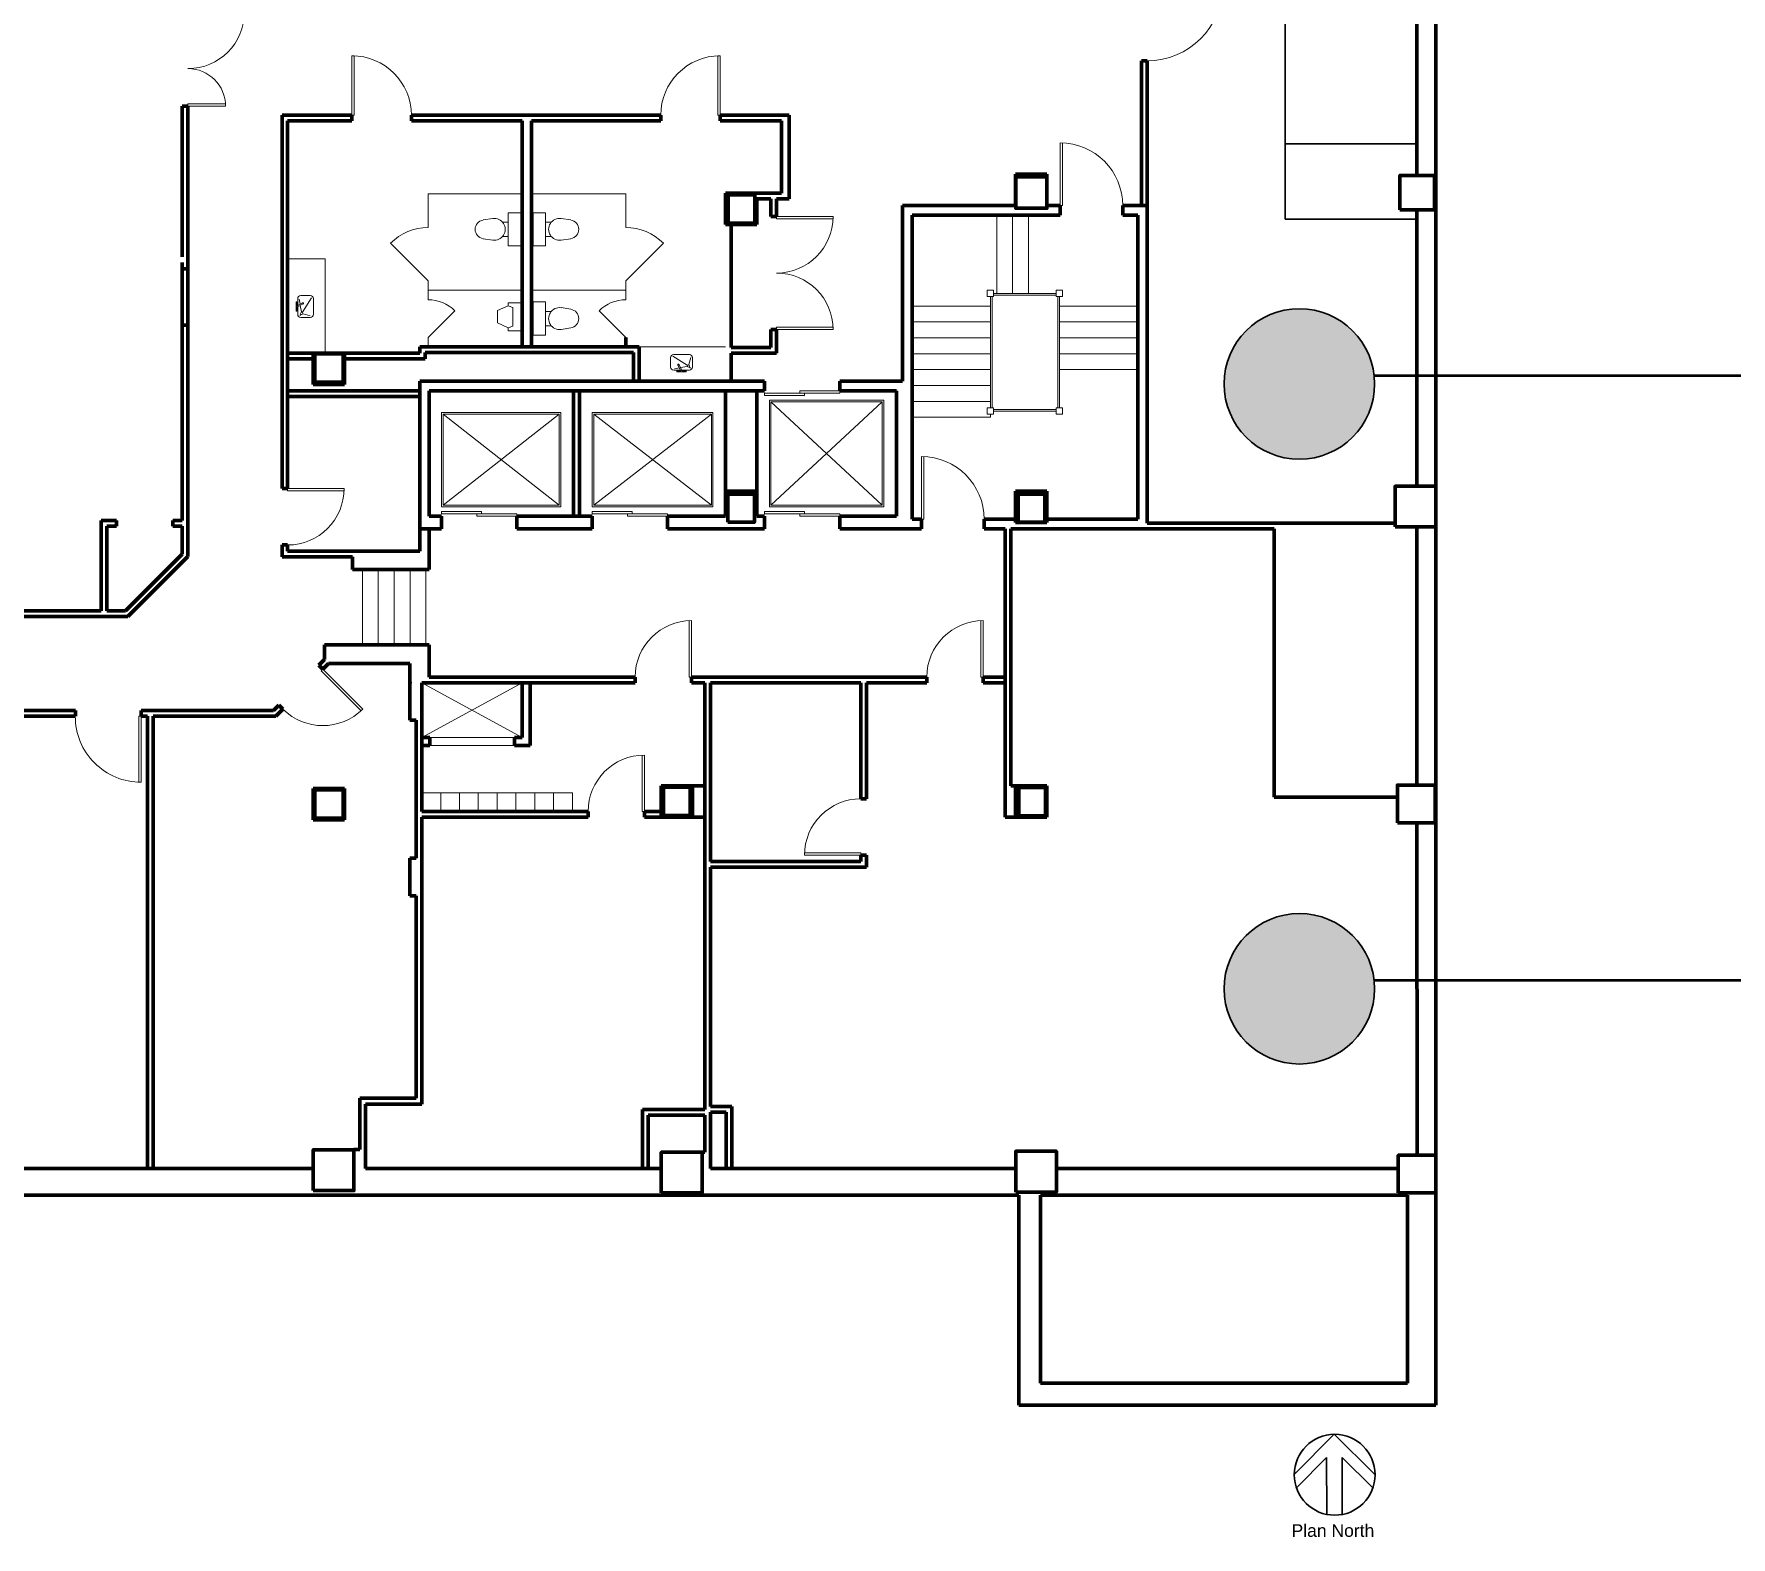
# Model space of a CAD drawing. Header units: inches. Extents: x -3764 to 49, y -1005 to 2265.
# Drawn here: x -1878 to -796, y 684 to 1643 of the extents above; entities that cross this region are included whole.
import ezdxf

# ---------------------------------------------------------------- set-up
doc = ezdxf.new("R2010")
doc.units = ezdxf.units.IN
doc.header["$MEASUREMENT"] = 0
for name, color, linetype, lineweight in [('A-ANNO-NOTE', 4, 'Continuous', 30), ('A-ANNO-TITLE', 4, 'Continuous', 30), ('A-COLS', 2, 'Continuous', 70), ('A-DOOR', 1, 'Continuous', 13), ('A-FLOR-EVTR', 2, 'Continuous', 13), ('A-FLOR-PFIX', 3, 'Continuous', 13), ('A-FLOR-STRS', 2, 'Continuous', 13), ('A-FLOR-WDWK', 7, 'Continuous', 13), ('A-WALL-FULL', 6, 'Continuous', 70), ('A-WALL-PRHT', 3, 'Continuous', 30)]:
    doc.layers.add(name, color=color, linetype=linetype, lineweight=lineweight)
doc.styles.add('ARIAL', font='arial.ttf')

# ---------------------------------------------------------------- blocks, each defined once
blk = doc.blocks.new('bk1-1st-200425$0$A$C7EEC72EF')
at = {"layer": 'A-FLOR-EVTR', "linetype": 'Continuous', "ltscale": 0.03175}
for p, q in [((-1.524, 0.047625), (-0.714375, 0.047625)), ((-1.524, 0), (-1.524, 0.047625)), ((-0.714375, 0), (-1.524, 0)), ((-0.809625, 0), (0, 0)), ((-0.809625, -0.047625), (-0.809625, 0)), ((-0.714375, 0.047625), (-0.714375, 0)), ((0, 0), (0, -0.047625)), ((0, -0.047625), (-0.809625, -0.047625))]:
    blk.add_line(p, q, dxfattribs=at)
blk = doc.blocks.new('A$C65DC22AF')
at = {"layer": 'A-DOOR', "linetype": 'Continuous', "ltscale": 0.03175}
for p, q in [((-0.047625, 0), (-0.047625, 1.143)), ((0, 0.1905), (0, 1.143)), ((0, 0), (-0.047625, 0)), ((0, 0.1905), (0, 0))]:
    blk.add_line(p, q, dxfattribs=at)
blk.add_arc((0, 0), 1.143, 90, 180, dxfattribs=at)
blk = doc.blocks.new('A$C3CF85C61')
at = {"layer": 'A-DOOR', "linetype": 'Continuous', "ltscale": 0.03175}
for p, q in [((-0.047625, 0), (-0.047625, 1.27)), ((0, 0), (0, 1.27)), ((0, 0), (-0.047625, 0))]:
    blk.add_line(p, q, dxfattribs=at)
at = {"layer": 'A-DOOR'}
blk.add_arc((0, 0), 1.27, 90, 180, dxfattribs=at)
blk = doc.blocks.new('A$C77836722')
at = {"layer": 'A-DOOR', "linetype": 'Continuous', "ltscale": 0.03175}
for p, q in [((0, 0.047625), (0.762, 0.047625)), ((0, 0), (0, 0.047625)), ((0.1905, 0), (0, 0)), ((0.1905, 0), (0.762, 0))]:
    blk.add_line(p, q, dxfattribs=at)
at = {"layer": 'A-DOOR'}
blk.add_arc((0, 0), 0.762, 0, 90, dxfattribs=at)
blk = doc.blocks.new('A$C6B8158C3')
at = {"layer": 'A-DOOR', "linetype": 'Continuous', "ltscale": 0.03175}
for p, q in [((-0.048, 0), (-0.048, 1.333)), ((0, 0.191), (0, 1.333)), ((0, 0), (-0.048, 0)), ((0, 0.191), (0, 0))]:
    blk.add_line(p, q, dxfattribs=at)
blk.add_arc((-0.008, 0.008), 1.326, 89.6559, 180.3441, dxfattribs=at)
blk = doc.blocks.new('WC3')
at = {"layer": 'A-FLOR-PFIX', "linetype": 'Continuous', "ltscale": 0.03175}
for p, q in [((-0.33528, 0), (0, 0)), ((-0.33528, -0.25146), (-0.33528, 0)), ((0, 0), (0.33528, 0)), ((0.33528, 0), (0.33528, -0.25146)), ((0.33528, -0.25146), (-0.33528, -0.25146)), ((-0.14478, -0.25146), (-0.14478, -0.36576)), ((0.14478, -0.25146), (0.14478, -0.36576)), ((-0.22098, -0.56388), (-0.1905, -0.762)), ((0.22098, -0.56388), (0.1905, -0.762))]:
    blk.add_line(p, q, dxfattribs=at)
for centre, radius, start, end in [((0, -0.5334), 0.22098, 352.146687, 187.853313), ((0, -0.73152), 0.1905, 189.090277, 350.909723)]:
    blk.add_arc(centre, radius, start, end, dxfattribs=at)
blk = doc.blocks.new('A$C21885E5C')
at = {"layer": 'A-FLOR-PFIX', "linetype": 'Continuous', "ltscale": 0.03175}
for p, q in [((0, -0.25146), (0, 0)), ((0, 0), (0.28956, 0)), ((0.27432, 0), (0.56388, 0)), ((0.56388, 0), (0.56388, -0.25146)), ((0.06096, -0.25146), (0, -0.25146)), ((0.09144, -0.16002), (0.06096, -0.25146)), ((0.06096, -0.25146), (0.1524, -0.47244)), ((0.47244, -0.16002), (0.09144, -0.16002)), ((0.40386, -0.47244), (0.50292, -0.25146)), ((0.50292, -0.25146), (0.47244, -0.16002)), ((0.56388, -0.25146), (0.50292, -0.25146)), ((0.1524, -0.47244), (0.40386, -0.47244))]:
    blk.add_line(p, q, dxfattribs=at)

msp = doc.modelspace()

# ---------------------------------------------------------------- hatches: boundary and pattern name
at = {"layer": 'A-ANNO-NOTE'}
h = msp.add_hatch(color=251, dxfattribs=at)
edge = h.paths.add_edge_path()
edge.add_arc((-1071, 1419.3), 48, 0, 360)
h = msp.add_hatch(color=251, dxfattribs=at)
edge = h.paths.add_edge_path()
edge.add_arc((-1071, 1033.6), 48, 0, 360)

# ---------------------------------------------------------------- linework, layer by layer
at = {"layer": 'A-ANNO-NOTE', "lineweight": 53}
for p, q in [((-713.1, 1424.5), (-1023.3, 1424.5)), ((-713.1, 1038.8), (-1023.3, 1038.8))]:
    msp.add_line(p, q, dxfattribs=at)
at = {"layer": 'A-ANNO-NOTE'}
for centre in [(-1071, 1419.3), (-1071, 1033.6)]:
    msp.add_circle(centre, 48, dxfattribs=at)
at = {"layer": 'A-ANNO-TITLE'}
for p, q in [((-1048.9, 749.5), (-1074.3, 723.8)), ((-1048.9, 749.5), (-1023.1, 724.1)), ((-1053.7, 734.7), (-1072.8, 715.3)), ((-1053.7, 734.7), (-1053.5, 698.8)), ((-1043.8, 734.7), (-1043.6, 698.8)), ((-1043.8, 734.7), (-1024.1, 715.3))]:
    msp.add_line(p, q, dxfattribs=at)
msp.add_circle((-1048.5, 723.7), 25.8, dxfattribs=at)
at = {"layer": 'A-COLS', "flags": 128}
for points in [[(-1232, 1551.3), (-1251.9, 1551.3), (-1251.9, 1531.3), (-1232, 1531.3), (-1232, 1551.3)], [(-1006.9, 1530.3), (-984.9, 1530.3), (-984.9, 1552.3), (-1006.9, 1552.3), (-1006.9, 1530.3)], [(-1435.3, 1521.8), (-1418.3, 1521.8), (-1418.3, 1539.8), (-1435.3, 1539.8), (-1435.3, 1521.8)], [(-1698.9, 1420.5), (-1680.9, 1420.5), (-1680.9, 1438.5), (-1698.9, 1438.5), (-1698.9, 1420.5)], [(-1010, 1328.1), (-984, 1328.1), (-984, 1354.1), (-1010, 1354.1), (-1010, 1328.1)], [(-1435.5, 1331.1), (-1418.5, 1331.1), (-1418.5, 1349.1), (-1435.5, 1349.1), (-1435.5, 1331.1)], [(-1250.3, 1331.1), (-1233.3, 1331.1), (-1233.3, 1349.1), (-1250.3, 1349.1), (-1250.3, 1331.1)], [(-1698.9, 1142.4), (-1680.9, 1142.4), (-1680.9, 1160.4), (-1698.9, 1160.4), (-1698.9, 1142.4)], [(-1698.9, 1142.4), (-1680.9, 1142.4), (-1680.9, 1160.4), (-1698.9, 1160.4), (-1698.9, 1142.4)], [(-1698.9, 1142.4), (-1680.9, 1142.4), (-1680.9, 1160.4), (-1698.9, 1160.4), (-1698.9, 1142.4)], [(-1476.5, 1144.1), (-1459.5, 1144.1), (-1459.5, 1162.1), (-1476.5, 1162.1), (-1476.5, 1144.1)], [(-1250, 1143.9), (-1233, 1143.9), (-1233, 1161.9), (-1250, 1161.9), (-1250, 1143.9)], [(-1008.5, 1139.5), (-984.5, 1139.5), (-984.5, 1163.5), (-1008.5, 1163.5), (-1008.5, 1139.5)], [(-1699.9, 904.9), (-1673.9, 904.9), (-1673.9, 930.9), (-1699.9, 930.9), (-1699.9, 904.9)], [(-1477.9, 903.4), (-1451.9, 903.4), (-1451.9, 929.4), (-1477.9, 929.4), (-1477.9, 903.4)], [(-1251.9, 904), (-1225.9, 904), (-1225.9, 930), (-1251.9, 930), (-1251.9, 904)], [(-1007.9, 903.4), (-983.9, 903.4), (-983.9, 927.4), (-1007.9, 927.4), (-1007.9, 903.4)]]:
    msp.add_lwpolyline(points, close=True, dxfattribs=at)
at = {"layer": 'A-DOOR', "flags": 128}
for points in [[(-1675.3, 1590.6), (-1673.8, 1590.6), (-1673.8, 1628.6), (-1675.3, 1628.6), (-1675.3, 1590.6)], [(-1440.3, 1590.6), (-1441.8, 1590.6), (-1441.8, 1628.6), (-1440.3, 1628.6), (-1440.3, 1590.6)]]:
    msp.add_lwpolyline(points, close=True, dxfattribs=at)
at = {"layer": 'A-DOOR'}
for centre, radius, start, end in [((-1168, 1673.4), 48, 270, 0), ((-1675.3, 1590.6), 38, 0, 90)]:
    msp.add_arc(centre, radius, start, end, dxfattribs=at)
at = {"layer": 'A-DOOR', "extrusion": (0, 0, -1)}
msp.add_arc((1440.3, 1590.6), 38, 0, 90, dxfattribs=at)
at = {"layer": 'A-FLOR-PFIX'}
for p, q in [((-1626.6, 1519), (-1626.6, 1540.5)), ((-1626.6, 1540.5), (-1566.6, 1540.5)), ((-1500.6, 1540.5), (-1560.6, 1540.5)), ((-1500.6, 1519), (-1500.6, 1540.5)), ((-1626.6, 1485), (-1650.6, 1509)), ((-1500.6, 1485), (-1476.5, 1509)), ((-1626.6, 1473), (-1626.6, 1485)), ((-1500.6, 1473), (-1500.6, 1485)), ((-1709.8, 1469.4), (-1709.8, 1473.7)), ((-1708.3, 1470.1), (-1708.9, 1473.3)), ((-1707.8, 1475.7), (-1701.8, 1475.7)), ((-1706.8, 1465), (-1701, 1474.2)), ((-1699.8, 1463.7), (-1699.8, 1473.7)), ((-1566.6, 1479), (-1626.6, 1479)), ((-1560.6, 1479), (-1500.6, 1479)), ((-1710.8, 1471.7), (-1710.8, 1465.7)), ((-1710.8, 1471.7), (-1710.3, 1471.7)), ((-1710.8, 1465.7), (-1710.3, 1465.7)), ((-1710.3, 1471.7), (-1710.3, 1469.2)), ((-1710.3, 1468.2), (-1710.3, 1465.7)), ((-1706.7, 1471), (-1710.2, 1469.2)), ((-1706.3, 1470.3), (-1709.9, 1468.5)), ((-1709.8, 1463.7), (-1709.8, 1468.5)), ((-1707.9, 1463.6), (-1708.5, 1463)), ((-1707.4, 1465.2), (-1708.2, 1469.4)), ((-1707.8, 1461.7), (-1701.8, 1461.7)), ((-1706.4, 1464), (-1701.9, 1462.7)), ((-1626.6, 1449), (-1609.6, 1466)), ((-1500.6, 1449), (-1517.5, 1466)), ((-1626.6, 1443), (-1626.6, 1449)), ((-1472, 1430.1), (-1472, 1436.1)), ((-1461.4, 1431.2), (-1470.5, 1437)), ((-1460, 1438.1), (-1470, 1438.1)), ((-1466.4, 1429.6), (-1469.6, 1429)), ((-1467.3, 1431.3), (-1465.5, 1427.7)), ((-1466.7, 1431.6), (-1464.8, 1428.1)), ((-1461.5, 1430.5), (-1465.7, 1429.7)), ((-1460.3, 1431.6), (-1459, 1436.1)), ((-1459.9, 1430), (-1459.3, 1429.4)), ((-1458, 1430.1), (-1458, 1436.1)), ((-1465.7, 1428.1), (-1470, 1428.1)), ((-1468, 1427.6), (-1465.5, 1427.6)), ((-1468, 1427.1), (-1468, 1427.6)), ((-1468, 1427.1), (-1462, 1427.1)), ((-1460, 1428.1), (-1464.8, 1428.1)), ((-1464.5, 1427.6), (-1462, 1427.6)), ((-1462, 1427.1), (-1462, 1427.6)), ((-1630.6, 1228.8), (-1566.6, 1193.8)), ((-1630.6, 1193.8), (-1566.6, 1228.8)), ((-1625.6, 1193.8), (-1571.6, 1193.8)), ((-1625.6, 1188.8), (-1571.6, 1188.8))]:
    msp.add_line(p, q, dxfattribs=at)
for centre, radius in [((-1710.3, 1468.7), 0.5), ((-1707.3, 1464.2), 0.692), ((-1460.6, 1430.7), 0.692), ((-1465, 1427.6), 0.5)]:
    msp.add_circle(centre, radius, dxfattribs=at)
for centre, radius, start, end in [((-1626.6, 1485), 34, 90, 135), ((-1500.6, 1485), 34, 45, 90), ((-1707.8, 1473.7), 2, 90, 180), ((-1701.8, 1473.7), 2, 0, 90), ((-1626.6, 1449), 24, 45, 90), ((-1500.6, 1449), 24, 90, 135), ((-1707.8, 1463.7), 2, 180, 270), ((-1706.5, 1470.7), 0.427, 268.8242, 145.7916), ((-1706.8, 1470.5), 0.504, 339.1682, 75.4476), ((-1701.8, 1463.7), 2, 270, 0), ((-1470, 1436.1), 2, 90, 180), ((-1470, 1430.1), 2, 180, 270), ((-1467, 1431.5), 0.427, 358.8242, 235.7916), ((-1466.8, 1431.2), 0.504, 69.1682, 165.4476), ((-1460, 1436.1), 2, 0, 90), ((-1460, 1430.1), 2, 270, 0)]:
    msp.add_arc(centre, radius, start, end, dxfattribs=at)
at = {"layer": 'A-FLOR-STRS'}
for p, q in [((-1264, 1527), (-1264, 1477)), ((-1253.9, 1527), (-1253.9, 1477)), ((-1243.8, 1527), (-1243.8, 1477)), ((-1270, 1479), (-1270, 1475)), ((-1266, 1479), (-1270, 1479)), ((-1270, 1475), (-1266, 1475)), ((-1268, 1404), (-1268, 1475)), ((-1267, 1404), (-1267, 1475)), ((-1266, 1475), (-1266, 1479)), ((-1266, 1477), (-1226, 1477)), ((-1266, 1476), (-1226, 1476)), ((-1226, 1479), (-1226, 1475)), ((-1222, 1479), (-1226, 1479)), ((-1226, 1475), (-1222, 1475)), ((-1225, 1475), (-1225, 1404)), ((-1224, 1475), (-1224, 1404)), ((-1222, 1475), (-1222, 1479)), ((-1268, 1469), (-1318, 1469)), ((-1174, 1469), (-1224, 1469)), ((-1268, 1458.9), (-1318, 1458.9)), ((-1174, 1458.9), (-1224, 1458.9)), ((-1268, 1448.8), (-1318, 1448.8)), ((-1174, 1448.8), (-1224, 1448.8)), ((-1268, 1438.6), (-1318, 1438.6)), ((-1174, 1438.6), (-1224, 1438.6)), ((-1268, 1428.5), (-1318, 1428.5)), ((-1268, 1418.4), (-1318, 1418.4)), ((-1174, 1428.5), (-1224, 1428.5)), ((-1409, 1409), (-1336, 1409)), ((-1409, 1409), (-1409, 1341)), ((-1408, 1408), (-1408, 1342)), ((-1408, 1408), (-1337, 1408)), ((-1337, 1408), (-1408, 1342)), ((-1408, 1408), (-1337, 1342)), ((-1337, 1408), (-1337, 1342)), ((-1336, 1409), (-1336, 1341)), ((-1268, 1408.2), (-1318, 1408.2)), ((-1618, 1401), (-1618, 1341)), ((-1618, 1401), (-1542, 1401)), ((-1617, 1400), (-1543, 1400)), ((-1617, 1400), (-1617, 1342)), ((-1543, 1400), (-1617, 1342)), ((-1617, 1400), (-1543, 1342)), ((-1543, 1400), (-1543, 1342)), ((-1542, 1401), (-1542, 1341)), ((-1522, 1401), (-1445, 1401)), ((-1522, 1401), (-1522, 1341)), ((-1521, 1400), (-1521, 1342)), ((-1521, 1400), (-1446, 1400)), ((-1446, 1400), (-1521, 1342)), ((-1521, 1400), (-1446, 1342)), ((-1446, 1400), (-1446, 1342)), ((-1445, 1401), (-1445, 1341)), ((-1268, 1398.1), (-1318, 1398.1)), ((-1270, 1404), (-1270, 1400)), ((-1266, 1404), (-1270, 1404)), ((-1270, 1400), (-1266, 1400)), ((-1268, 1398.1), (-1268, 1400)), ((-1266, 1400), (-1266, 1404)), ((-1266, 1403), (-1226, 1403)), ((-1266, 1402), (-1226, 1402)), ((-1226, 1404), (-1226, 1400)), ((-1222, 1404), (-1226, 1404)), ((-1226, 1400), (-1222, 1400)), ((-1222, 1400), (-1222, 1404)), ((-1618, 1341), (-1542, 1341)), ((-1617, 1342), (-1543, 1342)), ((-1522, 1341), (-1445, 1341)), ((-1521, 1342), (-1446, 1342)), ((-1409, 1341), (-1336, 1341)), ((-1408, 1342), (-1337, 1342)), ((-1668.5, 1301), (-1668.5, 1253)), ((-1658.4, 1301), (-1658.4, 1253)), ((-1648.3, 1301), (-1648.3, 1253)), ((-1638.1, 1301), (-1638.1, 1253)), ((-1628, 1301), (-1628, 1253))]:
    msp.add_line(p, q, dxfattribs=at)
at = {"layer": 'A-FLOR-WDWK'}
for p, q in [((-1692.2, 1499), (-1716.2, 1499)), ((-1692.2, 1439), (-1692.2, 1499)), ((-1492, 1443), (-1437, 1443)), ((-1534.6, 1158.6), (-1630.6, 1158.6)), ((-1618.6, 1158.6), (-1618.6, 1146.6)), ((-1606.6, 1158.6), (-1606.6, 1146.6)), ((-1594.6, 1158.6), (-1594.6, 1146.6)), ((-1582.6, 1158.6), (-1582.6, 1146.6)), ((-1570.6, 1158.6), (-1570.6, 1146.6)), ((-1558.6, 1158.6), (-1558.6, 1146.6)), ((-1546.6, 1158.6), (-1546.6, 1146.6)), ((-1534.6, 1158.6), (-1534.6, 1146.6))]:
    msp.add_line(p, q, dxfattribs=at)
at = {"layer": 'A-WALL-FULL'}
for p, q in [((-984, 1944), (-984, 902)), ((-996, 1681.7), (-996, 1552.3)), ((-1171.6, 1533), (-1171.6, 1625.4)), ((-1168, 1625.4), (-1171.6, 1625.4)), ((-1168, 1533), (-1168, 1625.4)), ((-1783.4, 1500.4), (-1783.4, 1596.4)), ((-1779.8, 1492.8), (-1779.8, 1596.4)), ((-1719.8, 1538.6), (-1719.8, 1590.6)), ((-1719.8, 1590.6), (-1675.3, 1590.6)), ((-1716.2, 1535), (-1716.2, 1587)), ((-1716.2, 1587), (-1675.3, 1587)), ((-1675.3, 1587), (-1675.3, 1590.6)), ((-1478.3, 1590.6), (-1637.3, 1590.6)), ((-1637.3, 1587), (-1637.3, 1590.6)), ((-1637.3, 1587), (-1566.6, 1587)), ((-1566.6, 1587), (-1566.6, 1443)), ((-1560.6, 1587), (-1560.6, 1443)), ((-1478.3, 1587), (-1560.6, 1587)), ((-1478.3, 1587), (-1478.3, 1590.6)), ((-1440.3, 1590.6), (-1396.3, 1590.6)), ((-1440.3, 1587), (-1440.3, 1590.6)), ((-1440.3, 1587), (-1401.3, 1587)), ((-1401.3, 1541), (-1401.3, 1587)), ((-1396.3, 1537.4), (-1396.3, 1590.6)), ((-1252, 1553), (-1252, 1533)), ((-1232, 1553), (-1252, 1553)), ((-1232, 1533), (-1232, 1553)), ((-996, 1552.3), (-1006.9, 1552.3)), ((-1006.9, 1552.3), (-1006.9, 1530.3)), ((-1719.8, 1352.6), (-1719.8, 1538.6)), ((-1437, 1541), (-1437, 1521)), ((-1437, 1541), (-1417, 1541)), ((-1401.3, 1541), (-1417, 1541)), ((-1417, 1521), (-1417, 1537.4)), ((-1408, 1537.4), (-1417, 1537.4)), ((-1408, 1526), (-1408, 1537.4)), ((-1404.4, 1526), (-1404.4, 1537.4)), ((-1404.4, 1537.4), (-1396.3, 1537.4)), ((-1716.2, 1352.6), (-1716.2, 1535)), ((-1324, 1533), (-1324, 1421)), ((-1251.9, 1533), (-1324, 1533)), ((-1318, 1527), (-1318, 1421)), ((-1223.6, 1527), (-1318, 1527)), ((-1252, 1533), (-1251.9, 1533)), ((-1223.6, 1533), (-1232, 1533)), ((-1223.6, 1533), (-1223.6, 1527)), ((-1168, 1533), (-1183.6, 1533)), ((-1183.6, 1533), (-1183.6, 1527)), ((-1174, 1527), (-1183.6, 1527)), ((-1174, 1333), (-1174, 1527)), ((-1168, 1330.6), (-1168, 1533)), ((-1006.9, 1530.3), (-996, 1530.3)), ((-996, 1530.3), (-996, 1354.1)), ((-1437, 1521), (-1417, 1521)), ((-1433.4, 1521), (-1433.4, 1442.6)), ((-1404.4, 1526), (-1408, 1526)), ((-1783.4, 1492.8), (-1783.4, 1496.8)), ((-1783.4, 1492.8), (-1779.8, 1492.8)), ((-1783.4, 1456.8), (-1783.4, 1492.8)), ((-1779.8, 1492.8), (-1779.8, 1456.8)), ((-1783.4, 1456.8), (-1779.8, 1456.8)), ((-1783.4, 1332.3), (-1783.4, 1456.8)), ((-1779.8, 1309.3), (-1779.8, 1456.8)), ((-1408, 1442.6), (-1408, 1454)), ((-1408, 1454), (-1404.4, 1454)), ((-1404.4, 1439), (-1404.4, 1454)), ((-1632, 1439), (-1632, 1443)), ((-1632, 1443), (-1566.6, 1443)), ((-1566.6, 1443), (-1560.6, 1443)), ((-1560.6, 1443), (-1492, 1443)), ((-1500.6, 1443), (-1500.6, 1449)), ((-1492, 1443), (-1492, 1421)), ((-1433.4, 1442.6), (-1408, 1442.6)), ((-1700, 1439), (-1716.2, 1439)), ((-1700, 1435.4), (-1716.2, 1435.4)), ((-1700, 1439), (-1700, 1419)), ((-1680, 1439), (-1700, 1439)), ((-1680, 1419), (-1680, 1439)), ((-1632, 1439), (-1680, 1439)), ((-1628.4, 1435.4), (-1680, 1435.4)), ((-1628.4, 1439.4), (-1495.6, 1439.4)), ((-1628.4, 1435.4), (-1628.4, 1439.4)), ((-1495.6, 1439.4), (-1495.6, 1421)), ((-1433.4, 1439), (-1404.4, 1439)), ((-1433.4, 1439), (-1433.4, 1421)), ((-1700, 1419), (-1680, 1419)), ((-1632, 1421), (-1632, 1327)), ((-1412, 1421), (-1632, 1421)), ((-1632, 1421), (-1632, 1312.6)), ((-1412, 1421), (-1412, 1415)), ((-1324, 1421), (-1364, 1421)), ((-1364, 1421), (-1364, 1415)), ((-1318, 1333), (-1318, 1421)), ((-1632, 1415), (-1716.2, 1415)), ((-1632, 1411.4), (-1716.2, 1411.4)), ((-1626, 1415), (-1626, 1335)), ((-1412, 1415), (-1626, 1415)), ((-1534, 1335), (-1534, 1415)), ((-1530, 1335), (-1530, 1415)), ((-1437, 1335), (-1437, 1415)), ((-1417, 1335), (-1417, 1415)), ((-1328, 1415), (-1364, 1415)), ((-1328, 1335), (-1328, 1415)), ((-1716.2, 1352.6), (-1719.8, 1352.6)), ((-1437, 1351), (-1417, 1351)), ((-1252, 1351), (-1252, 1331)), ((-1232, 1351), (-1252, 1351)), ((-1232, 1331), (-1232, 1351)), ((-1835.2, 1274.6), (-1835.2, 1332.3)), ((-1835.2, 1332.3), (-1825.4, 1332.3)), ((-1825.4, 1332.3), (-1825.4, 1328.6)), ((-1789.4, 1328.6), (-1789.4, 1332.3)), ((-1789.4, 1332.3), (-1783.4, 1332.3)), ((-1626, 1335), (-1618, 1335)), ((-1618, 1335), (-1618, 1327)), ((-1570, 1327), (-1570, 1335)), ((-1570, 1335), (-1522, 1335)), ((-1522, 1327), (-1522, 1335)), ((-1474, 1327), (-1474, 1335)), ((-1474, 1335), (-1437, 1335)), ((-1417, 1335), (-1412, 1335)), ((-1412, 1327), (-1412, 1335)), ((-1364, 1327), (-1364, 1335)), ((-1364, 1335), (-1328, 1335)), ((-1318, 1333), (-1312, 1333)), ((-1312, 1333), (-1312, 1327)), ((-1272, 1333), (-1272, 1327)), ((-1272, 1333), (-1252, 1333)), ((-1232, 1333), (-1174, 1333)), ((-1831.6, 1274.6), (-1831.6, 1328.6)), ((-1831.6, 1328.6), (-1825.4, 1328.6)), ((-1789.4, 1328.6), (-1783.4, 1328.6)), ((-1783.4, 1310.8), (-1783.4, 1328.6)), ((-1632, 1327), (-1618, 1327)), ((-1626, 1301), (-1626, 1327)), ((-1570, 1327), (-1522, 1327)), ((-1474, 1327), (-1412, 1327)), ((-1364, 1327), (-1318, 1327)), ((-1318, 1327), (-1312, 1327)), ((-1272, 1327), (-1258.6, 1327)), ((-1258.6, 1327), (-1258.6, 1143)), ((-1255, 1327), (-1255, 1163)), ((-1255, 1327), (-1087, 1327)), ((-1252, 1331), (-1232, 1331)), ((-1168, 1330.6), (-1010, 1330.6)), ((-1087, 1155.8), (-1087, 1327)), ((-996, 1328.1), (-996, 1163.5)), ((-1819.6, 1274.6), (-1783.4, 1310.8)), ((-1719.8, 1316.6), (-1719.8, 1309)), ((-1716.2, 1316.6), (-1719.8, 1316.6)), ((-1716.2, 1312.6), (-1716.2, 1316.6)), ((-1632, 1312.6), (-1716.2, 1312.6)), ((-1818.1, 1271), (-1779.8, 1309.3)), ((-1719.8, 1309), (-1674.8, 1309)), ((-1674.8, 1309), (-1716.2, 1309)), ((-1674.8, 1309), (-1674.8, 1301)), ((-1674.8, 1301), (-1626, 1301)), ((-2196, 1274.6), (-1835.2, 1274.6)), ((-2196, 1271), (-1818.1, 1271)), ((-1831.6, 1274.6), (-1819.6, 1274.6)), ((-1692.8, 1253), (-1626, 1253)), ((-1692.8, 1253), (-1692.8, 1243.5)), ((-1626, 1253), (-1626, 1232.4)), ((-1692.8, 1243.5), (-1696.3, 1240)), ((-1696.3, 1240), (-1693.8, 1237.4)), ((-1690.2, 1241), (-1693.8, 1237.4)), ((-1690.2, 1241), (-1638.2, 1241)), ((-1638.2, 1241), (-1638.2, 1204.8)), ((-1630.6, 1228.8), (-1630.6, 1146.6)), ((-1630.6, 1228.8), (-1494.6, 1228.8)), ((-1626, 1232.4), (-1494.6, 1232.4)), ((-1566.6, 1193.8), (-1566.6, 1228.8)), ((-1561.6, 1188.8), (-1561.6, 1228.8)), ((-1494.6, 1228.8), (-1494.6, 1232.4)), ((-1458.6, 1228.8), (-1458.6, 1232.4)), ((-1458.6, 1232.4), (-1308.6, 1232.4)), ((-1458.6, 1228.8), (-1450.2, 1228.8)), ((-1450.2, 1228.8), (-1450.2, 956.6)), ((-1446.6, 1228.8), (-1446.6, 1114.8)), ((-1446.6, 1228.8), (-1350.6, 1228.8)), ((-1350.6, 1228.8), (-1350.6, 1154.8)), ((-1347, 1228.8), (-1347, 1154.8)), ((-1347, 1228.8), (-1308.6, 1228.8)), ((-1308.6, 1232.4), (-1308.6, 1228.8)), ((-1272.6, 1232.4), (-1272.6, 1228.8)), ((-1272.6, 1232.4), (-1258.6, 1232.4)), ((-1272.6, 1228.8), (-1258.6, 1228.8)), ((-1721.8, 1214.5), (-1725.3, 1211)), ((-1721.8, 1214.5), (-1719.2, 1212)), ((-1851.6, 1211), (-1946, 1211)), ((-1851.6, 1207.4), (-1946, 1207.4)), ((-1851.6, 1207.4), (-1851.6, 1211)), ((-1802, 1211), (-1809.6, 1211)), ((-1809.6, 1207.4), (-1809.6, 1211)), ((-1805.6, 1207.4), (-1809.6, 1207.4)), ((-1805.6, 919), (-1805.6, 1207.4)), ((-1802, 1211), (-1725.3, 1211)), ((-1802, 919), (-1802, 1207.4)), ((-1802, 1207.4), (-1723.8, 1207.4)), ((-1719.2, 1212), (-1723.8, 1207.4)), ((-1638.2, 1204.8), (-1634.2, 1204.8)), ((-1634.2, 1204.8), (-1634.2, 1116.8)), ((-1630.6, 1193.8), (-1625.6, 1193.8)), ((-1625.6, 1188.8), (-1625.6, 1193.8)), ((-1571.6, 1188.8), (-1571.6, 1193.8)), ((-1571.6, 1193.8), (-1566.6, 1193.8)), ((-1630.6, 1188.8), (-1625.6, 1188.8)), ((-1561.6, 1188.8), (-1571.6, 1188.8)), ((-1680, 1161.3), (-1700, 1161.3)), ((-1700, 1161.3), (-1700, 1141.3)), ((-1680, 1141.3), (-1680, 1161.3)), ((-1478, 1163), (-1458, 1163)), ((-1478, 1163), (-1478, 1143)), ((-1458, 1143), (-1458, 1163)), ((-1458, 1163), (-1450.2, 1163)), ((-1255, 1163), (-1252, 1163)), ((-1232, 1163), (-1252, 1163)), ((-1252, 1163), (-1252, 1143)), ((-1232, 1143), (-1232, 1163)), ((-1350.6, 1154.8), (-1347, 1154.8)), ((-1087, 1155.8), (-1008.5, 1155.8)), ((-1700, 1141.3), (-1680, 1141.3)), ((-1524.6, 1146.6), (-1630.6, 1146.6)), ((-1524.6, 1143), (-1630.6, 1143)), ((-1630.6, 1143), (-1630.6, 960.1)), ((-1524.6, 1143), (-1524.6, 1146.6)), ((-1478, 1146.6), (-1488.6, 1146.6)), ((-1488.6, 1146.6), (-1488.6, 1143)), ((-1450.2, 1143), (-1488.6, 1143)), ((-1478, 1143), (-1458, 1143)), ((-1258.6, 1143), (-1252, 1143)), ((-1252, 1143), (-1232, 1143)), ((-996, 1139.5), (-995.9, 927.4)), ((-1634.2, 1116.8), (-1638.2, 1116.8)), ((-1638.2, 1116.8), (-1638.2, 1092.8)), ((-1350.6, 1118.8), (-1347, 1118.8)), ((-1350.6, 1118.8), (-1350.6, 1114.8)), ((-1347, 1118.8), (-1347, 1111.1)), ((-1350.6, 1114.8), (-1446.6, 1114.8)), ((-1347, 1111.1), (-1446.6, 1111.1)), ((-1446.6, 1111.1), (-1446.6, 958.6)), ((-1638.2, 1092.8), (-1634.2, 1092.8)), ((-1634.2, 1092.8), (-1634.2, 963.8)), ((-1634.2, 963.8), (-1670.2, 963.8)), ((-1670.2, 963.8), (-1670.2, 931.2)), ((-1630.6, 960.1), (-1666.6, 960.1)), ((-1666.6, 960.1), (-1666.6, 919)), ((-1489.8, 956.6), (-1450.2, 956.6)), ((-1489.8, 956.6), (-1489.8, 919)), ((-1486.2, 953), (-1450.2, 953)), ((-1486.2, 953), (-1486.2, 919)), ((-1450.2, 953), (-1450.2, 929.4)), ((-1433, 958.6), (-1446.6, 958.6)), ((-1436.6, 955), (-1446.6, 955)), ((-1446.6, 955), (-1446.6, 919)), ((-1436.6, 919), (-1436.6, 955)), ((-1433, 919), (-1433, 958.6)), ((-1670.2, 931.2), (-1673.9, 931.2)), ((-1451.9, 929.4), (-1450.2, 929.4)), ((-1700.2, 919), (-1897.7, 919)), ((-1666.6, 919), (-1478, 919)), ((-1251.9, 919), (-1446.6, 919)), ((-1007.9, 919), (-1225.9, 919)), ((-1250, 902), (-1914, 902)), ((-1250, 768), (-1250, 902)), ((-1236, 782), (-1236, 902)), ((-1236, 902), (-1002, 902)), ((-1002, 902), (-1002, 782)), ((-984, 902), (-984, 768)), ((-1002, 782), (-1236, 782)), ((-984, 768), (-1250, 768))]:
    msp.add_line(p, q, dxfattribs=at)
at = {"layer": 'A-WALL-FULL', "color": 17, "true_color": 0x9c253b}
msp.add_line((-1779.8, 1596.4), (-1783.4, 1596.4), dxfattribs=at)
at = {"layer": 'A-WALL-FULL'}
msp.add_point((-1638.2, 1228.8), dxfattribs=at)
at = {"layer": 'A-WALL-PRHT'}
for p, q in [((-1080, 1773.4), (-1080, 1524.4)), ((-1080, 1572.4), (-996, 1572.4)), ((-1080, 1524.4), (-996, 1524.4))]:
    msp.add_line(p, q, dxfattribs=at)

# ---------------------------------------------------------------- block references
at = {"layer": 'A-DOOR', "extrusion": (0, 0, -1), "xscale": 31.49606299212599, "yscale": 31.49606299212599, "zscale": 31.49606299212599}
for name, p, rotation in [('A$C65DC22AF', (1779.8, 1656.4), 90.00000000001437), ('WC3', (1559.6, 1517.9), 270), ('A$C65DC22AF', (1404.4, 1526), 90.00000000000001), ('WC3', (1559.6, 1461), 270), ('A$C65DC22AF', (1716.2, 1352.6), 90.00000000000001), ('A$C65DC22AF', (1693.8, 1237.4), 135), ('A$C65DC22AF', (1350.6, 1118.8), 270.0000000000012)]:
    msp.add_blockref(name, p, dxfattribs=dict(at, rotation=rotation))
at = {"layer": 'A-DOOR', "xscale": 31.49606299212599, "yscale": 31.49606299212599, "zscale": 31.49606299212599}
for name, p in [('A$C77836722', (-1779.8, 1596.4)), ('A$C65DC22AF', (-1458.6, 1232.4)), ('A$C65DC22AF', (-1272.6, 1232.4)), ('A$C65DC22AF', (-1488.6, 1146.6))]:
    msp.add_blockref(name, p, dxfattribs=at)
at = {"layer": 'A-DOOR', "xscale": 31.49606299212599, "yscale": 31.49606299212599, "zscale": 31.49606299212599, "rotation": 270}
for name, p in [('WC3', (-1567.6, 1517.9)), ('A$C65DC22AF', (-1404.4, 1454))]:
    msp.add_blockref(name, p, dxfattribs=at)
at = {"layer": 'A-FLOR-EVTR', "extrusion": (0, 0, -1), "xscale": 31.49606299212599, "yscale": 31.49606299212599, "zscale": 31.49606299212599, "rotation": 180}
msp.add_blockref('bk1-1st-200425$0$A$C7EEC72EF', (1364, 1413.5), dxfattribs=at)
at = {"layer": 'A-FLOR-EVTR', "xscale": 31.49606299212599, "yscale": 31.49606299212599, "zscale": 31.49606299212599}
for p in [(-1570, 1336.5), (-1474, 1336.5), (-1364, 1336.5)]:
    msp.add_blockref('bk1-1st-200425$0$A$C7EEC72EF', p, dxfattribs=at)
at = {"layer": 'A-WALL-FULL', "extrusion": (0, 0, -1), "xscale": 31.49606299212599, "yscale": 31.49606299212599, "zscale": 31.49606299212599}
for p in [(1223.6, 1533), (1312, 1333)]:
    msp.add_blockref('A$C3CF85C61', p, dxfattribs=at)
at = {"layer": 'A-WALL-FULL', "xscale": 31.49606299212599, "yscale": 31.49606299212599, "zscale": 31.49606299212599, "rotation": 270}
msp.add_blockref('A$C21885E5C', (-1567.6, 1471), dxfattribs=at)
at = {"layer": 'A-WALL-FULL', "extrusion": (0, 0, -1), "xscale": 31.49606299212599, "yscale": 31.49606299212599, "zscale": 31.49606299212599, "rotation": 180}
msp.add_blockref('A$C6B8158C3', (1809.6, 1207.4), dxfattribs=at)

# ---------------------------------------------------------------- texts
at = {"layer": 'A-ANNO-TITLE', "insert": (-1076, 692.1), "char_height": 8, "width": 87.48, "attachment_point": 1, "style": 'ARIAL'}
msp.add_mtext('Plan North', dxfattribs=at)

doc.saveas('drawing.dxf')
